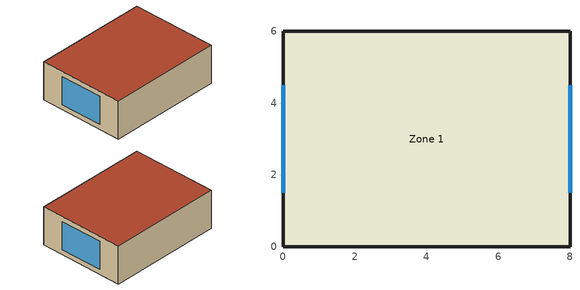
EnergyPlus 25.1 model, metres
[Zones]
Zone 1
 floor ground (Light Floor): 0,0 0,6 8,6 8,0 z0
 wall outside (Light Exterior Wall): 0,0 8,0 8,6 0,6 0,0 z0:2.7
 window (Dbl Clr 3mm/6mm Air): 8,1.5 8,4.5 / 0,4.5 0,1.5 z0.35:2.35
 roof outside (Light Roof/Ceiling): 0,6 0,0 8,0 8,6 z2.7
[Building]
Ex1: North Axis {deg}=0; Terrain=City; Loads Convergence Tolerance Value {W}=0.04; Temperature Convergence Tolerance Value {deltaC}=0.4; Solar Distribution=FullExterior; Maximum Number of Warmup Days=25; Minimum Number of Warmup Days=1
[Site:Location]
Ottawa Int'l_ON_CAN Design_Conditions: Latitude {deg}=45.32; Longitude {deg}=-75.67; Time Zone {hr}=-5; Elevation {m}=114
[SizingPeriod:DesignDay] Day of Month=21; Dry-Bulb Temperature Range Modifier Type=DefaultMultipliers; Humidity Condition Type=Wetbulb; Barometric Pressure {Pa}=99963; Rain Indicator=No; Snow Indicator=No; Daylight Saving Time Indicator=No
Name | Month | Day Type | Maximum Dry-Bulb Temperature {C} | Daily Dry-Bulb Temperature Range {deltaC} | Wetbulb or DewPoint at Maximum Dry-Bulb {C} | Wind Speed {m/s} | Wind Direction {deg} | Solar Model Indicator | Sky Clearness | ASHRAE Clear Sky Optical Depth for Beam Irradiance (taub) | ASHRAE Clear Sky Optical Depth for Diffuse Irradiance (taud)
Ottawa Int'l Ann Htg 99.6% Condns DB | 1 | WinterDesignDay | -24.5 | 0 | -24.5 | 3.6 | 290 | ASHRAEClearSky | 0
Ottawa Int'l Ann Clg .4% Condns DB=>MWB | 7 | SummerDesignDay | 30.6 | 10.1 | 21.6 | 4.3 | 220 | ASHRAETau |  | 0.444 | 2.05
[Site:GroundTemperature:BuildingSurface]
16, 16, 17, 17, 19, 19, 19, 19, 18, 17, 17, 16
[Material]
Name | Roughness | Thickness {m} | Conductivity {W/m-K} | Density {kg/m3} | Specific Heat {J/kg-K}
F08 Metal surface | Smooth | 0.0008 | 45.28 | 7824 | 500
F16 Acoustic tile | MediumSmooth | 0.0191 | 0.06 | 368 | 590
G01a 19mm gypsum board | MediumSmooth | 0.019 | 0.16 | 800 | 1090
I02 50mm insulation board | MediumRough | 0.0508 | 0.03 | 43 | 1210
M11 100mm lightweight concrete | MediumRough | 0.1016 | 0.53 | 1280 | 840
[Material:AirGap]
Name | Thermal Resistance {m2-K/W}
F04 Wall air space resistance | 0.15
F05 Ceiling air space resistance | 0.18
[WindowMaterial:Glazing]
CLEAR 3MM: Optical Data Type=SpectralAverage; Thickness {m}=0.003; Solar Transmittance at Normal Incidence=0.837; Front Side Solar Reflectance at Normal Incidence=0.075; Back Side Solar Reflectance at Normal Incidence=0.075; Visible Transmittance at Normal Incidence=0.898; Front Side Visible Reflectance at Normal Incidence=0.081; Back Side Visible Reflectance at Normal Incidence=0.081; Infrared Transmittance at Normal Incidence=0; Front Side Infrared Hemispherical Emissivity=0.84; Back Side Infrared Hemispherical Emissivity=0.84; Conductivity {W/m-K}=0.9
[WindowMaterial:Gas]
AIR 6MM: Gas Type=Air; Thickness {m}=0.0063
[Construction]
Light Exterior Wall: F08 Metal surface, I02 50mm insulation board, F04 Wall air space resistance, G01a 19mm gypsum board
Light Roof/Ceiling: M11 100mm lightweight concrete, F05 Ceiling air space resistance, F16 Acoustic tile
Light Floor: F16 Acoustic tile, F05 Ceiling air space resistance, M11 100mm lightweight concrete
Dbl Clr 3mm/6mm Air: CLEAR 3MM, AIR 6MM, CLEAR 3MM
[Zone]
Zone 1: Type=1; Multiplier=1; Ceiling Height {m}=autocalculate; Volume {m3}=autocalculate; Floor Area {m2}=autocalculate; Part of Total Floor Area=Yes
[People]
People: Zone or ZoneList or Space or SpaceList=Zone 1; Number of People Schedule=People Schedule; Number of People Calculation Method=People; Number of People=10; Fraction Radiant=0.3; Sensible Heat Fraction=autocalculate; Activity Level Schedule=Activity Level; Carbon Dioxide Generation Rate {m3/s-W}=3.82e-08; Enable ASHRAE 55 Comfort Warnings=No; Mean Radiant Temperature Calculation Type=EnclosureAveraged; Clothing Insulation Calculation Method=ClothingInsulationSchedule; Cold Stress Temperature Threshold {C}=15.56; Heat Stress Temperature Threshold {C}=30
[Lights]
Lighting Object: Zone or ZoneList or Space or SpaceList=Zone 1; Schedule=Lighting Schedule; Design Level Calculation Method=Watts/Area; Watts per Floor Area {W/m2}=20; Return Air Fraction=0.31; Fraction Radiant=0.22; Fraction Visible=0.2; Fraction Replaceable=1; Return Air Fraction Calculated from Plenum Temperature=No
[ElectricEquipment]
Elec Equip: Zone or ZoneList or Space or SpaceList=Zone 1; Schedule=Equipment Schedule; Design Level Calculation Method=Watts/Person; Watts per Person {W/person}=150
[ZoneInfiltration:DesignFlowRate]
Infilteration_Obj: Zone or ZoneList or Space or SpaceList=Zone 1; Design Flow Rate Calculation Method=AirChanges/Hour; Air Changes per Hour {1/hr}=4
[HVACTemplate:Thermostat]
Thermostat_Zone1: Constant Heating Setpoint {C}=20; Constant Cooling Setpoint {C}=24
[HVACTemplate:Zone:PTHP]
Zone 1: Template Thermostat=Thermostat_Zone1; Cooling Supply Air Flow Rate {m3/s}=autosize; Heating Supply Air Flow Rate {m3/s}=autosize; Outdoor Air Method=Flow/Person; Outdoor Air Flow Rate per Person {m3/s}=0.00944; System Availability Schedule=HVAC Schedule; Supply Fan Placement=DrawThrough; Supply Fan Total Efficiency=0.7; Supply Fan Delta Pressure {Pa}=75; Supply Fan Motor Efficiency=0.9; Cooling Coil Type=SingleSpeedDX; Cooling Coil Gross Rated Total Capacity {W}=autosize; Cooling Coil Gross Rated Sensible Heat Ratio=autosize; Cooling Coil Gross Rated COP {W/W}=3; Heat Pump Heating Coil Type=SingleSpeedDXHeatPump; Heat Pump Heating Coil Gross Rated Capacity {W}=autosize; Heat Pump Heating Coil Gross Rated COP {W/W}=2.75; Heat Pump Heating Minimum Outdoor Dry-Bulb Temperature {C}=-8; Heat Pump Defrost Maximum Outdoor Dry-Bulb Temperature {C}=5; Heat Pump Defrost Strategy=ReverseCycle; Heat Pump Defrost Control=Timed; Heat Pump Defrost Time Period Fraction=0.058333; Supplemental Heating Coil Type=Electric; Supplemental Heating Coil Capacity {W}=autosize; Supplemental Heating Coil Maximum Outdoor Dry-Bulb Temperature {C}=21; Supplemental Gas Heating Coil Efficiency=0.8; Zone Cooling Design Supply Air Temperature Input Method=SupplyAirTemperature; Zone Cooling Design Supply Air Temperature {C}=14; Zone Cooling Design Supply Air Temperature Difference {deltaC}=11.11; Zone Heating Design Supply Air Temperature Input Method=SupplyAirTemperature; Zone Heating Design Supply Air Temperature {C}=50; Zone Heating Design Supply Air Temperature Difference {deltaC}=30; Baseboard Heating Type=None; Baseboard Heating Capacity {W}=autosize; Capacity Control Method=None
[Schedule:Compact]
People Schedule: Through: 12/31, For: Weekends, Until: 24:00, 0, For: AllOtherDays, Until: 7:00, 0, Until: 15:00, .9, Until: 17:00, .5, Until: 24:00, 0
Activity Level: Through 12/31, For: AllDays, Until: 15:00, 140, Until: 17:00, 110, Until: 24:00, 100
Lighting Schedule; Equipment Schedule: Through: 12/31, For: Weekends, Until: 24:00, 0, For: AllOtherDays, Until: 7:00, 0, Until: 15:00, .9, Until: 17:00, .6, Until: 24:00, 0
HVAC Schedule: Through: 12/31, For: Weekends, Until: 24:00, 0, For: AllOtherDays, Until: 7:00, 0, Until: 17:00, 1, Until: 24:00, 0
